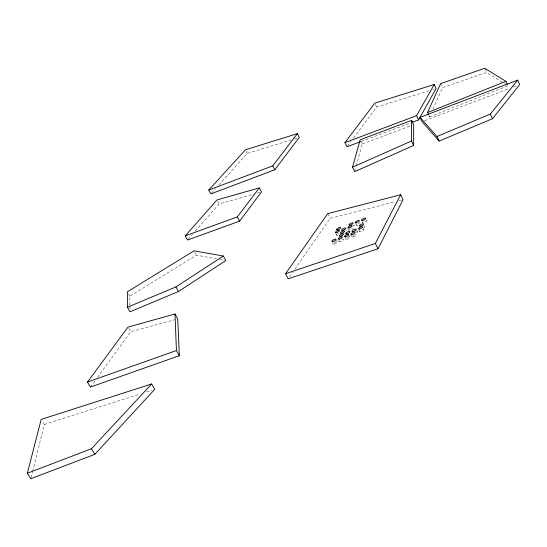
<?xml version="1.0" encoding="UTF-8"?>
<svg xmlns="http://www.w3.org/2000/svg" width="547" height="547" viewBox="0 0 547 547"><rect width="100%" height="100%" fill="white"/><g stroke="black" fill="none" stroke-linecap="round" stroke-linejoin="round"><path stroke-width="0.41" stroke-dasharray="2.73 2.05" d="M31.015 477.9L32.451 472.143M32.656 471.323L44.321 424.493L42.071 420.862M354.688 171.621L356.022 166.746M356.241 165.932L362.217 143.97L360.856 141.181M428.855 115.438L429.518 116.867L430.544 114.569M432.93 109.202L442.475 87.732L486.556 72.457L503.637 83.11M289.643 276.714L293.014 271.852M294.942 269.069L330.101 218.362L394.852 201.816M90.467 387.064L95.493 380.158M97.51 377.396L130.699 331.81L174.472 319.721M347.468 146.104L350.989 141.386M353.506 138.022L376.664 107.034L429.614 90.542M188.045 239.388L192.482 234.328M195.252 231.155L219.094 203.928L253.309 194.281M211.381 193.241L215.368 188.818M218.786 185.03L247.271 153.434L291.12 139.936M129.954 305.199L129.865 296.159L196.435 255.182L216.564 258.888M429.518 116.867L507.91 85.776M424.465 120.737L509.339 88.532M513.305 87.028L517.271 85.523M361.287 141.406L410.633 122.918M362.217 143.97L410.503 125.844M44.321 424.493L140.141 393.97M146.637 391.905L152.326 390.093M432.868 89.523L434.496 89.017M294.368 138.931L297.616 137.933M257.384 193.132L259.825 192.441M398.954 200.77L401.409 200.14M219.921 259.504L224.113 260.276M504.348 83.554L506.481 84.888M128.757 328.446L130.699 331.81M128.613 293.978L129.865 296.159M194.848 252.283L196.435 255.182M217.679 201.275L219.094 203.928M246.136 151.252L247.271 153.434M336.658 240.516L337.294 241.767M332.453 242.704L333.089 243.962M327.715 213.631L330.101 218.362M335.94 233.904L336.569 235.142A2.338 0.732 -26.8 0 0 338.449 234.95M338.47 239.716L339.42 241.603M349.369 235.778L350.005 237.036M345.143 237.972L345.779 239.237M348.46 229.207L349.082 230.458A2.345 0.738 -26.6 0 1 350.928 228.667A2.345 0.738 -26.6 0 1 353.273 228.352M351.208 234.964L352.159 236.858M355.488 223.374L356.418 225.241M358.989 230.266L359.618 231.531M356.822 230.458L357.451 231.716M362.087 221.638L362.702 222.882A2.345 0.732 -26.3 0 1 363.721 221.562M363.201 228.072L363.83 229.337M375.42 104.436L376.664 107.034M440.602 83.65L442.475 87.732M485.011 68.977L486.556 72.457M129.96 306.019L130.001 310.128M358.34 225.036A2.338 0.732 -26.4 0 1 356.699 224.516A2.338 0.732 -26.4 0 1 360.336 222.957M356.268 231.661A2.373 0.752 -26.5 0 1 357.499 231.887A2.373 0.752 -26.5 0 1 356.213 233.2M365.861 220.632A2.345 0.732 -26.3 0 1 366.661 221.357A2.345 0.732 -26.3 0 1 363.878 222.93M364.528 221.111A2.345 0.732 -26.3 0 1 365.116 220.858M362.449 229.337A2.379 0.759 -26.4 0 1 363.358 230.273A2.379 0.759 -26.4 0 1 359.817 231.661A2.379 0.759 -26.4 0 1 361.471 229.719M352.767 225.494A2.332 0.732 -26.5 0 1 354.34 225.562A2.332 0.732 -26.5 0 1 352.87 226.998M350.805 230.335A2.345 0.738 -26.6 0 1 350.613 230.403M350.408 235.189A2.373 0.752 -26.6 0 1 350.046 235.449M347.242 237.624A2.379 0.759 -26.7 0 1 350.032 237.295A2.379 0.759 -26.7 0 1 346.791 239.34A2.379 0.759 -26.7 0 1 346.654 238M345.998 230.54A2.345 0.732 -26.7 0 1 346.627 230.492M343.502 237.938A2.366 0.745 -26.7 0 1 343.297 238.061M341.909 239.518A2.379 0.759 -26.8 0 1 343.372 240.119A2.379 0.759 -26.8 0 1 339.837 241.767A2.379 0.759 -26.8 0 1 340.897 239.989M336.576 235.148A2.338 0.732 -26.8 0 1 337.629 233.808M338.436 233.35A2.338 0.732 -26.8 0 1 338.832 233.172M363.666 226.383A2.366 0.752 -26.4 0 1 364.897 226.561A2.366 0.752 -26.4 0 1 363.823 227.778M334.306 244.017A2.373 0.752 -26.9 0 0 337.328 241.836A2.373 0.752 -26.9 0 0 333.943 242.745A2.373 0.752 -26.9 0 0 334.306 244.017M353.417 236.906A2.386 0.759 -26.6 0 0 356.425 234.725A2.386 0.759 -26.6 0 0 352.993 235.648A2.386 0.759 -26.6 0 0 353.417 236.906"/><path stroke-width="0.82" d="M413.621 145.481L413.669 124.654L411.652 120.367L360.179 139.786L352.521 167.204L354.688 171.621L413.621 145.481L411.494 140.989L411.652 120.367M27.35 473.244L41.175 419.412L151.656 383.967L154.76 389.314L94.843 454.331L30.81 478.721L27.35 473.244L91.438 448.731L151.656 383.967M428.52 114.72L427.522 112.566L440.602 83.65L484.697 68.279L505.954 81.346L507.254 84.3M377.984 248.769L403.05 199.717L400.657 194.766L327.715 213.631L285.541 273.732L288.201 278.799L377.984 248.769L375.365 243.49L400.657 194.766M412.226 122.316L418.599 119.93L436.13 88.511L434.263 84.457L374.798 103.13L344.938 142.644L346.962 146.774L360.494 141.707M344.938 142.644L416.595 115.663L434.263 84.457M87.479 382.073L127.984 327.099L174.992 313.992L177.713 318.833L179.368 355.7L90.467 387.064L87.479 382.073L176.428 350.518L174.992 313.992M239.593 221.166L261.459 191.983L259.326 187.888L216.968 199.949L185.221 235.866L187.491 240.024L239.593 221.166L237.33 216.906L259.326 187.888M274.813 169.796L299.243 137.434L297.349 133.666L245.384 149.796L208.763 190.041L210.807 193.877L274.813 169.796L272.782 165.844L297.349 133.666M492.464 118.713L519.65 84.614L517.688 80.129L420.075 117.338L422.086 121.639L439.097 141.119L492.464 118.713L490.372 114.036L517.688 80.129M178.452 291.524L225.795 260.584L223.333 256.023L194.055 250.834L127.362 291.79L127.424 307.25L130.022 311.769L178.452 291.524L175.888 286.929L127.424 307.25M175.888 286.929L223.333 256.023M352.521 167.204L411.494 140.989M420.075 117.338L436.964 136.531L490.372 114.036M427.522 112.566L505.954 81.346M208.763 190.041L272.782 165.844M185.221 235.866L237.33 216.906M285.541 273.732L375.365 243.49M91.438 448.731L94.843 454.331M176.428 350.518L179.368 355.7M416.595 115.663L418.599 119.93M436.964 136.531L439.097 141.119M356.412 222.779A2.338 0.725 -26.4 0 0 359.358 220.653A2.338 0.725 -26.4 0 0 355.988 221.583A2.338 0.725 -26.4 0 0 356.412 222.779M353.232 231.429A2.379 0.752 -26.5 0 0 356.227 229.261A2.379 0.752 -26.5 0 0 352.808 230.191A2.379 0.752 -26.5 0 0 353.232 231.429M362.709 220.414A2.345 0.732 -26.3 0 0 365.656 218.287A2.345 0.732 -26.3 0 0 362.264 219.224A2.345 0.732 -26.3 0 0 362.709 220.414M359.618 229.043A2.379 0.752 -26.4 0 0 362.613 226.875A2.379 0.752 -26.4 0 0 359.174 227.812A2.379 0.752 -26.4 0 0 359.618 229.043M350.142 225.138A2.338 0.725 -26.5 0 0 353.088 223.012A2.338 0.725 -26.5 0 0 349.731 223.942A2.338 0.725 -26.5 0 0 350.142 225.138M349.061 227.996A2.345 0.732 -26.6 0 0 352.029 225.863A2.345 0.732 -26.6 0 0 348.658 226.786A2.345 0.732 -26.6 0 0 349.061 227.996M346.866 233.808A2.373 0.745 -26.6 0 0 349.868 231.641A2.373 0.745 -26.6 0 0 346.463 232.564A2.373 0.745 -26.6 0 0 346.866 233.808M345.752 236.762A2.386 0.752 -26.7 0 0 348.767 234.581A2.386 0.752 -26.7 0 0 345.348 235.504A2.386 0.752 -26.7 0 0 345.752 236.762M342.778 230.355A2.345 0.732 -26.7 0 0 345.752 228.222A2.345 0.732 -26.7 0 0 342.395 229.138A2.345 0.732 -26.7 0 0 342.778 230.355M341.656 233.254A2.352 0.738 -26.7 0 0 344.644 231.101A2.352 0.738 -26.7 0 0 341.273 232.017A2.352 0.738 -26.7 0 0 341.656 233.254M340.521 236.181A2.366 0.745 -26.7 0 0 343.53 234.013A2.366 0.745 -26.7 0 0 340.145 234.93A2.366 0.745 -26.7 0 0 340.521 236.181M339.379 239.135A2.379 0.752 -26.8 0 0 342.401 236.954A2.379 0.752 -26.8 0 0 338.996 237.87A2.379 0.752 -26.8 0 0 339.379 239.135M337.663 229.829A2.325 0.718 -26.7 0 0 340.617 227.709A2.325 0.718 -26.7 0 0 337.294 228.619A2.325 0.718 -26.7 0 0 337.663 229.829M336.521 232.701A2.338 0.725 -26.8 0 0 339.496 230.567A2.338 0.725 -26.8 0 0 336.159 231.477A2.338 0.725 -26.8 0 0 336.521 232.701M333.034 241.5A2.373 0.752 -26.9 0 0 336.056 239.326A2.373 0.752 -26.9 0 0 332.672 240.236A2.373 0.752 -26.9 0 0 333.034 241.5M360.658 226.137A2.373 0.745 -26.4 0 0 363.639 223.983A2.373 0.745 -26.4 0 0 360.213 224.92A2.373 0.745 -26.4 0 0 360.658 226.137M352.145 234.376A2.386 0.759 -26.6 0 0 355.16 232.195A2.386 0.759 -26.6 0 0 351.721 233.118A2.386 0.759 -26.6 0 0 352.145 234.376"/></g></svg>
